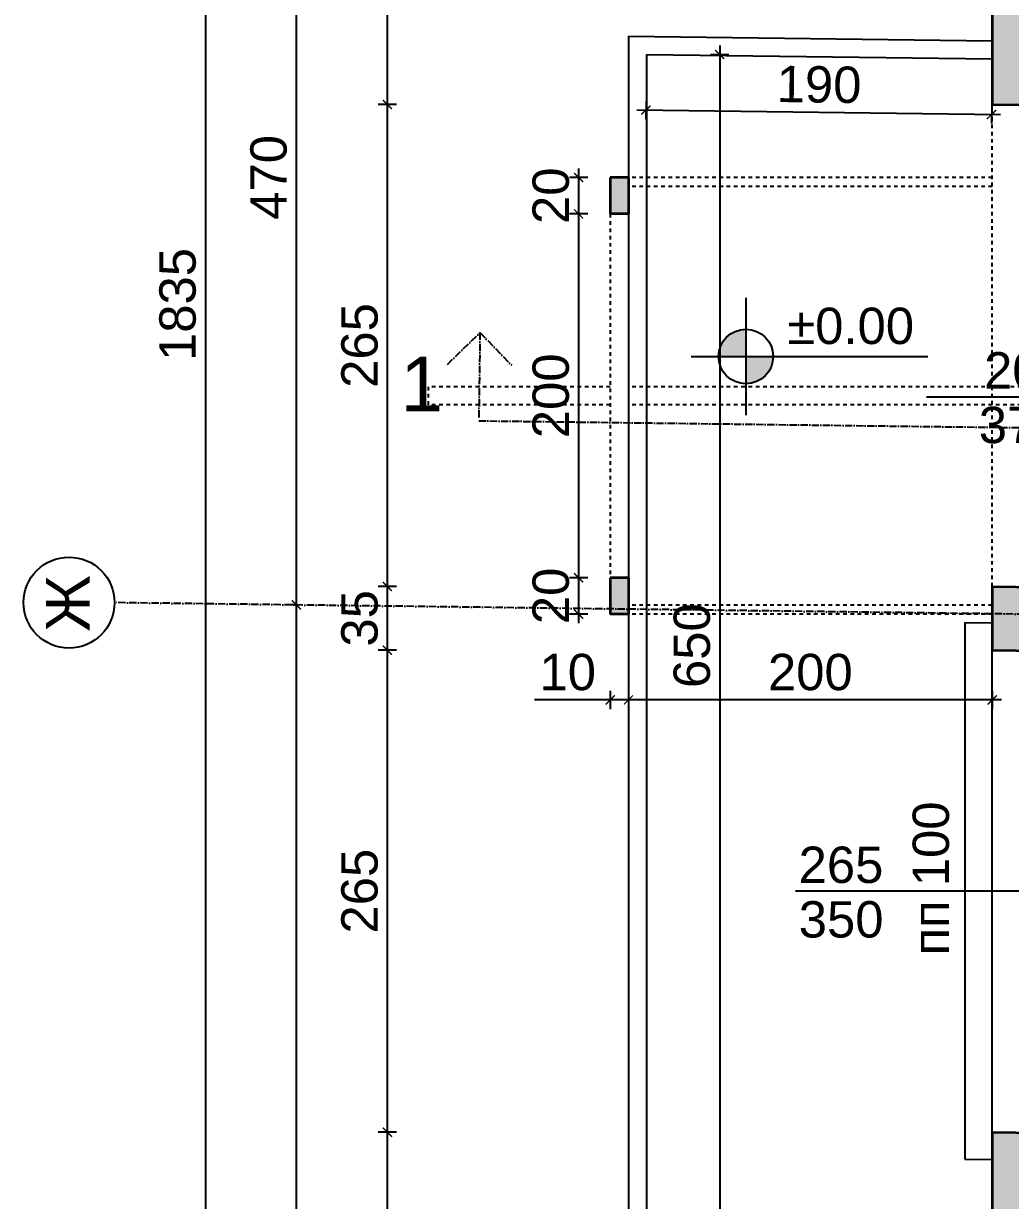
# Model space of a CAD drawing. Header units: inches. Extents: x -72385 to 39588, y -6525 to 66685.
# Drawn here: x -52850 to -52307, y 22717 to 23364 of the extents above; entities that cross this region are included whole.
import ezdxf

# ---------------------------------------------------------------- set-up
doc = ezdxf.new("R2010")
doc.units = ezdxf.units.IN
doc.header["$MEASUREMENT"] = 0
doc.linetypes.add('DashDot', pattern=[0.6, 0.4, -0.1, 0, -0.1])
doc.linetypes.add('Hidden', pattern=[0.4, 0.2, -0.2])
for name, color, linetype, lineweight in [('Изгледни линии', 253, 'Continuous', 25), ('Линия на разрез', 252, 'DashDot', 25), ('Надписи врати', 252, 'Continuous', 25), ('Надписи коти външни', 252, 'Continuous', 25), ('Надписи коти вътрешни', 252, 'Continuous', 25), ('Надписи нива', 252, 'Continuous', 25), ('Надписи Оси', 252, 'Continuous', 25), ('Надписи прозорци', 252, 'Continuous', 25), ('Оси', 252, 'DashDot', 25), ('Пунктир', 253, 'Hidden', 25), ('Разрезни линии', 7, 'Continuous', 35), ('Щрих стени', 254, 'Continuous', 25)]:
    doc.layers.add(name, color=color, linetype=linetype, lineweight=lineweight)
doc.styles.add('Arial Regular', font='arial.ttf')
doc.styles.get("Standard").update_dxf_attribs({"font": 'arial.ttf'})
doc.dimstyles.new('Annotative', dxfattribs={"dimscale": 0, "dimtxt": 20, "dimasz": 5, "dimexe": 5, "dimexo": 5, "dimgap": 5, "dimtad": 1, "dimdec": 0, "dimzin": 0, "dimdsep": 46, "dimtxsty": 'Standard', "dimblk": 'ARCHTICK', "dimcen": 5, "dimdle": 5, "dimadec": 0, "dimazin": 0, "dimtfac": 1, "dimtdec": 0, "dimtofl": 0, "dimtmove": 0, "dimatfit": 3, "dimldrblk": 'ARCHTICK', "dimfxl": 5, "dimfxlon": 1, "dimtolj": 1, "dimtzin": 0, "dimarcsym": 1})

# ---------------------------------------------------------------- blocks, each defined once
blk = doc.blocks.new('_ArchTick')
at = {"color": 0, "linetype": 'ByBlock', "const_width": 0.15}
blk.add_lwpolyline([(-0.5, -0.5), (0.5, 0.5)], dxfattribs=at)
blk = doc.blocks.new('*D2795')
at = {"layer": 'Defpoints', "color": 0, "ltscale": 50, "transparency": 16777216}
for p in [(-52507.34, 23347.34), (-52317.34, 23344.93), (-52317.73, 23314.37)]:
    blk.add_point(p, dxfattribs=at)
at = {"layer": 'Надписи коти вътрешни', "color": 0, "lineweight": -2, "ltscale": 50, "transparency": 16777216}
for p, q in [((-52507.66, 23321.79), (-52507.79, 23311.79)), ((-52317.66, 23319.37), (-52317.79, 23309.37)), ((-52512.73, 23316.85), (-52312.73, 23314.3))]:
    blk.add_line(p, q, dxfattribs=at)
at = {"layer": 'Надписи коти вътрешни', "color": 0, "lineweight": -2, "ltscale": 50, "transparency": 16777216, "xscale": 5, "yscale": 5, "zscale": 5}
for p, rotation in [((-52507.73, 23316.79), 179.2706286525451), ((-52317.73, 23314.37), 359.2706286525452)]:
    blk.add_blockref('_ArchTick', p, dxfattribs=dict(at, rotation=rotation))
at = {"layer": 'Надписи коти вътрешни', "color": 0, "ltscale": 50, "transparency": 16777216, "insert": (-52412.53, 23330.79), "char_height": 20, "attachment_point": 5, "rotation": 359.27063}
blk.add_mtext('\\A1;190', dxfattribs=at)
blk = doc.blocks.new('*D2796')
at = {"layer": 'Defpoints', "color": 0, "ltscale": 50, "transparency": 16777216}
for p in [(-52507.34, 23347.34), (-52507.34, 22697.42), (-52467.17, 22697.42)]:
    blk.add_point(p, dxfattribs=at)
at = {"layer": 'Надписи коти вътрешни', "color": 0, "lineweight": -2, "ltscale": 50, "transparency": 16777216}
for p, q in [((-52467.17, 23352.34), (-52467.17, 22692.42)), ((-52472.17, 23347.34), (-52462.17, 23347.34)), ((-52472.17, 22697.42), (-52462.17, 22697.42))]:
    blk.add_line(p, q, dxfattribs=at)
at = {"layer": 'Надписи коти вътрешни', "color": 0, "lineweight": -2, "ltscale": 50, "transparency": 16777216, "xscale": 5, "yscale": 5, "zscale": 5}
for p, rotation in [((-52467.17, 23347.34), 90), ((-52467.17, 22697.42), 270)]:
    blk.add_blockref('_ArchTick', p, dxfattribs=dict(at, rotation=rotation))
at = {"layer": 'Надписи коти вътрешни', "color": 0, "ltscale": 50, "transparency": 16777216, "insert": (-52482.38, 23022.38), "char_height": 20, "attachment_point": 5, "rotation": 90}
blk.add_mtext('\\A1;650', dxfattribs=at)
blk = doc.blocks.new('*D2798')
at = {"layer": 'Defpoints', "color": 0, "ltscale": 50, "transparency": 16777216}
for p in [(-52527.34, 23279.72), (-52544.72, 23259.72), (-52527.34, 23259.72)]:
    blk.add_point(p, dxfattribs=at)
at = {"layer": 'Надписи коти вътрешни', "color": 0, "lineweight": -2, "ltscale": 50, "transparency": 16777216}
for p, q in [((-52539.72, 23279.72), (-52549.72, 23279.72)), ((-52544.72, 23284.72), (-52544.72, 23254.72)), ((-52539.72, 23259.72), (-52549.72, 23259.72))]:
    blk.add_line(p, q, dxfattribs=at)
at = {"layer": 'Надписи коти вътрешни', "color": 0, "lineweight": -2, "ltscale": 50, "transparency": 16777216, "xscale": 5, "yscale": 5, "zscale": 5}
for p, rotation in [((-52544.72, 23279.72), 90), ((-52544.72, 23259.72), 270)]:
    blk.add_blockref('_ArchTick', p, dxfattribs=dict(at, rotation=rotation))
at = {"layer": 'Надписи коти вътрешни', "color": 0, "ltscale": 50, "transparency": 16777216, "insert": (-52559.93, 23269.72), "char_height": 20, "attachment_point": 5, "rotation": 90}
blk.add_mtext('\\A1;20', dxfattribs=at)
blk = doc.blocks.new('*D2799')
at = {"layer": 'Defpoints', "color": 0, "ltscale": 50, "transparency": 16777216}
for p in [(-52527.34, 23259.72), (-52544.72, 23059.72), (-52527.34, 23059.72)]:
    blk.add_point(p, dxfattribs=at)
at = {"layer": 'Надписи коти вътрешни', "color": 0, "lineweight": -2, "ltscale": 50, "transparency": 16777216}
for p, q in [((-52539.72, 23259.72), (-52549.72, 23259.72)), ((-52544.72, 23264.72), (-52544.72, 23054.72)), ((-52539.72, 23059.72), (-52549.72, 23059.72))]:
    blk.add_line(p, q, dxfattribs=at)
at = {"layer": 'Надписи коти вътрешни', "color": 0, "lineweight": -2, "ltscale": 50, "transparency": 16777216, "xscale": 5, "yscale": 5, "zscale": 5}
for p, rotation in [((-52544.72, 23259.72), 90), ((-52544.72, 23059.72), 270)]:
    blk.add_blockref('_ArchTick', p, dxfattribs=dict(at, rotation=rotation))
at = {"layer": 'Надписи коти вътрешни', "color": 0, "ltscale": 50, "transparency": 16777216, "insert": (-52559.93, 23159.72), "char_height": 20, "attachment_point": 5, "rotation": 90}
blk.add_mtext('\\A1;200', dxfattribs=at)
blk = doc.blocks.new('*D2800')
at = {"layer": 'Defpoints', "color": 0, "ltscale": 50, "transparency": 16777216}
for p in [(-52527.34, 23059.72), (-52544.72, 23039.72), (-52527.34, 23039.72)]:
    blk.add_point(p, dxfattribs=at)
at = {"layer": 'Надписи коти вътрешни', "color": 0, "lineweight": -2, "ltscale": 50, "transparency": 16777216}
for p, q in [((-52539.72, 23059.72), (-52549.72, 23059.72)), ((-52544.72, 23064.72), (-52544.72, 23034.72)), ((-52539.72, 23039.72), (-52549.72, 23039.72))]:
    blk.add_line(p, q, dxfattribs=at)
at = {"layer": 'Надписи коти вътрешни', "color": 0, "lineweight": -2, "ltscale": 50, "transparency": 16777216, "xscale": 5, "yscale": 5, "zscale": 5}
for p, rotation in [((-52544.72, 23059.72), 90), ((-52544.72, 23039.72), 270)]:
    blk.add_blockref('_ArchTick', p, dxfattribs=dict(at, rotation=rotation))
at = {"layer": 'Надписи коти вътрешни', "color": 0, "ltscale": 50, "transparency": 16777216, "insert": (-52559.93, 23049.72), "char_height": 20, "attachment_point": 5, "rotation": 90}
blk.add_mtext('\\A1;20', dxfattribs=at)
blk = doc.blocks.new('*D2801')
at = {"layer": 'Defpoints', "color": 0, "ltscale": 50, "transparency": 16777216}
for p in [(-52527.34, 23039.72), (-52517.34, 23039.72), (-52527.34, 22992.53)]:
    blk.add_point(p, dxfattribs=at)
at = {"layer": 'Надписи коти вътрешни', "color": 0, "lineweight": -2, "ltscale": 50, "transparency": 16777216}
for p, q in [((-52527.34, 22997.53), (-52527.34, 22987.53)), ((-52517.34, 22997.53), (-52517.34, 22987.53)), ((-52527.34, 22992.53), (-52569.04, 22992.53)), ((-52512.34, 22992.53), (-52527.34, 22992.53))]:
    blk.add_line(p, q, dxfattribs=at)
at = {"layer": 'Надписи коти вътрешни', "color": 0, "lineweight": -2, "ltscale": 50, "transparency": 16777216, "xscale": 5, "yscale": 5, "zscale": 5, "rotation": 180}
blk.add_blockref('_ArchTick', (-52527.34, 22992.53), dxfattribs=at)
at = {"layer": 'Надписи коти вътрешни', "color": 0, "lineweight": -2, "ltscale": 50, "transparency": 16777216, "xscale": 5, "yscale": 5, "zscale": 5}
blk.add_blockref('_ArchTick', (-52517.34, 22992.53), dxfattribs=at)
at = {"layer": 'Надписи коти вътрешни', "color": 0, "ltscale": 50, "transparency": 16777216, "insert": (-52550.69, 23007.74), "char_height": 20, "attachment_point": 5}
blk.add_mtext('\\A1;10', dxfattribs=at)
blk = doc.blocks.new('*D2802')
at = {"layer": 'Defpoints', "color": 0, "ltscale": 50, "transparency": 16777216}
for p in [(-52517.34, 23039.72), (-52317.34, 23039.72), (-52517.34, 22992.53)]:
    blk.add_point(p, dxfattribs=at)
at = {"layer": 'Надписи коти вътрешни', "color": 0, "lineweight": -2, "ltscale": 50, "transparency": 16777216}
for p, q in [((-52517.34, 22997.53), (-52517.34, 22987.53)), ((-52317.34, 22997.53), (-52317.34, 22987.53)), ((-52312.34, 22992.53), (-52522.34, 22992.53))]:
    blk.add_line(p, q, dxfattribs=at)
at = {"layer": 'Надписи коти вътрешни', "color": 0, "lineweight": -2, "ltscale": 50, "transparency": 16777216, "xscale": 5, "yscale": 5, "zscale": 5, "rotation": 180}
blk.add_blockref('_ArchTick', (-52517.34, 22992.53), dxfattribs=at)
at = {"layer": 'Надписи коти вътрешни', "color": 0, "lineweight": -2, "ltscale": 50, "transparency": 16777216, "xscale": 5, "yscale": 5, "zscale": 5}
blk.add_blockref('_ArchTick', (-52317.34, 22992.53), dxfattribs=at)
at = {"layer": 'Надписи коти вътрешни', "color": 0, "ltscale": 50, "transparency": 16777216, "insert": (-52417.34, 23007.74), "char_height": 20, "attachment_point": 5}
blk.add_mtext('\\A1;200', dxfattribs=at)
blk = doc.blocks.new('*D5751')
at = {"layer": 'Defpoints', "color": 0, "ltscale": 50, "transparency": 16777216}
for p in [(-52649.84, 22754.9), (-52317.34, 22754.9), (-52317.34, 22292.34)]:
    blk.add_point(p, dxfattribs=at)
at = {"layer": 'Надписи коти външни', "color": 0, "lineweight": -2, "ltscale": 50, "transparency": 16777216}
for p, q in [((-52649.84, 22287.34), (-52649.84, 22759.9)), ((-52644.84, 22754.9), (-52654.84, 22754.9)), ((-52644.84, 22292.34), (-52654.84, 22292.34))]:
    blk.add_line(p, q, dxfattribs=at)
at = {"layer": 'Надписи коти външни', "color": 0, "lineweight": -2, "ltscale": 50, "transparency": 16777216, "xscale": 5, "yscale": 5, "zscale": 5}
for p, rotation in [((-52649.84, 22754.9), 90), ((-52649.84, 22292.34), 270)]:
    blk.add_blockref('_ArchTick', p, dxfattribs=dict(at, rotation=rotation))
at = {"layer": 'Надписи коти външни', "color": 0, "ltscale": 50, "transparency": 16777216, "insert": (-52665.06, 22523.62), "char_height": 20, "attachment_point": 5, "rotation": 90}
blk.add_mtext('\\A1;463', dxfattribs=at)
blk = doc.blocks.new('*D5752')
at = {"layer": 'Defpoints', "color": 0, "ltscale": 50, "transparency": 16777216}
for p in [(-52649.84, 23019.9), (-52317.34, 23019.9), (-52317.34, 22754.9)]:
    blk.add_point(p, dxfattribs=at)
at = {"layer": 'Надписи коти външни', "color": 0, "lineweight": -2, "ltscale": 50, "transparency": 16777216}
for p, q in [((-52649.84, 22749.9), (-52649.84, 23024.9)), ((-52644.84, 23019.9), (-52654.84, 23019.9)), ((-52644.84, 22754.9), (-52654.84, 22754.9))]:
    blk.add_line(p, q, dxfattribs=at)
at = {"layer": 'Надписи коти външни', "color": 0, "lineweight": -2, "ltscale": 50, "transparency": 16777216, "xscale": 5, "yscale": 5, "zscale": 5}
for p, rotation in [((-52649.84, 23019.9), 90), ((-52649.84, 22754.9), 270)]:
    blk.add_blockref('_ArchTick', p, dxfattribs=dict(at, rotation=rotation))
at = {"layer": 'Надписи коти външни', "color": 0, "ltscale": 50, "transparency": 16777216, "insert": (-52665.05, 22887.4), "char_height": 20, "attachment_point": 5, "rotation": 90}
blk.add_mtext('\\A1;265', dxfattribs=at)
blk = doc.blocks.new('*D5753')
at = {"layer": 'Defpoints', "color": 0, "ltscale": 50, "transparency": 16777216}
for p in [(-52649.84, 23054.9), (-52317.34, 23054.9), (-52317.34, 23019.9)]:
    blk.add_point(p, dxfattribs=at)
at = {"layer": 'Надписи коти външни', "color": 0, "lineweight": -2, "ltscale": 50, "transparency": 16777216}
for p, q in [((-52649.84, 23014.9), (-52649.84, 23059.9)), ((-52644.84, 23054.9), (-52654.84, 23054.9)), ((-52644.84, 23019.9), (-52654.84, 23019.9))]:
    blk.add_line(p, q, dxfattribs=at)
at = {"layer": 'Надписи коти външни', "color": 0, "lineweight": -2, "ltscale": 50, "transparency": 16777216, "xscale": 5, "yscale": 5, "zscale": 5}
for p, rotation in [((-52649.84, 23054.9), 90), ((-52649.84, 23019.9), 270)]:
    blk.add_blockref('_ArchTick', p, dxfattribs=dict(at, rotation=rotation))
at = {"layer": 'Надписи коти външни', "color": 0, "ltscale": 50, "transparency": 16777216, "insert": (-52665.06, 23037.4), "char_height": 20, "attachment_point": 5, "rotation": 90}
blk.add_mtext('\\A1;35', dxfattribs=at)
blk = doc.blocks.new('*D5754')
at = {"layer": 'Defpoints', "color": 0, "ltscale": 50, "transparency": 16777216}
for p in [(-52649.84, 23319.9), (-52317.34, 23319.9), (-52317.34, 23054.9)]:
    blk.add_point(p, dxfattribs=at)
at = {"layer": 'Надписи коти външни', "color": 0, "lineweight": -2, "ltscale": 50, "transparency": 16777216}
for p, q in [((-52649.84, 23049.9), (-52649.84, 23324.9)), ((-52644.84, 23319.9), (-52654.84, 23319.9)), ((-52644.84, 23054.9), (-52654.84, 23054.9))]:
    blk.add_line(p, q, dxfattribs=at)
at = {"layer": 'Надписи коти външни', "color": 0, "lineweight": -2, "ltscale": 50, "transparency": 16777216, "xscale": 5, "yscale": 5, "zscale": 5}
for p, rotation in [((-52649.84, 23319.9), 90), ((-52649.84, 23054.9), 270)]:
    blk.add_blockref('_ArchTick', p, dxfattribs=dict(at, rotation=rotation))
at = {"layer": 'Надписи коти външни', "color": 0, "ltscale": 50, "transparency": 16777216, "insert": (-52665.05, 23187.4), "char_height": 20, "attachment_point": 5, "rotation": 90}
blk.add_mtext('\\A1;265', dxfattribs=at)
blk = doc.blocks.new('*D5755')
at = {"layer": 'Defpoints', "color": 0, "ltscale": 50, "transparency": 16777216}
for p in [(-52649.84, 24017.48), (-52317.34, 24017.48), (-52317.34, 23319.9)]:
    blk.add_point(p, dxfattribs=at)
at = {"layer": 'Надписи коти външни', "color": 0, "lineweight": -2, "ltscale": 50, "transparency": 16777216}
for p, q in [((-52644.84, 24017.48), (-52654.84, 24017.48)), ((-52649.84, 23314.9), (-52649.84, 24022.48)), ((-52644.84, 23319.9), (-52654.84, 23319.9))]:
    blk.add_line(p, q, dxfattribs=at)
at = {"layer": 'Надписи коти външни', "color": 0, "lineweight": -2, "ltscale": 50, "transparency": 16777216, "xscale": 5, "yscale": 5, "zscale": 5}
for p, rotation in [((-52649.84, 24017.48), 90), ((-52649.84, 23319.9), 270)]:
    blk.add_blockref('_ArchTick', p, dxfattribs=dict(at, rotation=rotation))
at = {"layer": 'Надписи коти външни', "color": 0, "ltscale": 50, "transparency": 16777216, "insert": (-52665.05, 23668.69), "char_height": 20, "attachment_point": 5, "rotation": 90}
blk.add_mtext('\\A1;697', dxfattribs=at)
blk = doc.blocks.new('*D5761')
at = {"layer": 'Defpoints', "color": 0, "ltscale": 50, "transparency": 16777216}
for p in [(-52317.34, 24127.49), (-52749.84, 22292.34), (-52317.34, 22292.34)]:
    blk.add_point(p, dxfattribs=at)
at = {"layer": 'Надписи коти външни', "color": 0, "lineweight": -2, "ltscale": 50, "transparency": 16777216}
for p, q in [((-52744.84, 24127.49), (-52754.84, 24127.49)), ((-52749.84, 24132.49), (-52749.84, 22287.34)), ((-52744.84, 22292.34), (-52754.84, 22292.34))]:
    blk.add_line(p, q, dxfattribs=at)
at = {"layer": 'Надписи коти външни', "color": 0, "lineweight": -2, "ltscale": 50, "transparency": 16777216, "xscale": 5, "yscale": 5, "zscale": 5}
for p, rotation in [((-52749.84, 24127.49), 90), ((-52749.84, 22292.34), 270)]:
    blk.add_blockref('_ArchTick', p, dxfattribs=dict(at, rotation=rotation))
at = {"layer": 'Надписи коти външни', "color": 0, "ltscale": 50, "transparency": 16777216, "insert": (-52765.06, 23209.92), "char_height": 20, "attachment_point": 5, "rotation": 90}
blk.add_mtext('\\A1;1835', dxfattribs=at)
blk = doc.blocks.new('*D5762')
at = {"layer": 'Defpoints', "color": 0, "ltscale": 50, "transparency": 16777216}
for p in [(-52699.84, 23044.77), (-52699.84, 23044.77), (-52699.84, 22314.71)]:
    blk.add_point(p, dxfattribs=at)
at = {"layer": 'Надписи коти външни', "color": 0, "lineweight": -2, "ltscale": 50, "transparency": 16777216}
for p, q in [((-52699.84, 22309.71), (-52699.84, 23049.77)), ((-52699.84, 23044.77), (-52704.84, 23044.77)), ((-52699.84, 22314.71), (-52704.84, 22314.71))]:
    blk.add_line(p, q, dxfattribs=at)
at = {"layer": 'Надписи коти външни', "color": 0, "lineweight": -2, "ltscale": 50, "transparency": 16777216, "xscale": 5, "yscale": 5, "zscale": 5}
for p, rotation in [((-52699.84, 23044.77), 90), ((-52699.84, 22314.71), 270)]:
    blk.add_blockref('_ArchTick', p, dxfattribs=dict(at, rotation=rotation))
at = {"layer": 'Надписи коти външни', "color": 0, "ltscale": 50, "transparency": 16777216, "insert": (-52715.06, 22679.74), "char_height": 20, "attachment_point": 5, "rotation": 90}
blk.add_mtext('\\A1;730', dxfattribs=at)
blk = doc.blocks.new('*D5822')
at = {"layer": 'Defpoints', "color": 0, "ltscale": 10, "transparency": 16777216}
for p in [(-52699.84, 23514.81), (-52699.84, 23514.81), (-52699.84, 23044.77)]:
    blk.add_point(p, dxfattribs=at)
at = {"layer": 'Надписи коти външни', "color": 0, "lineweight": -2, "ltscale": 10, "transparency": 16777216}
for p, q in [((-52699.84, 23039.77), (-52699.84, 23519.81)), ((-52699.84, 23514.81), (-52704.84, 23514.81)), ((-52699.84, 23044.77), (-52704.84, 23044.77))]:
    blk.add_line(p, q, dxfattribs=at)
at = {"layer": 'Надписи коти външни', "color": 0, "lineweight": -2, "ltscale": 10, "transparency": 16777216, "xscale": 5, "yscale": 5, "zscale": 5}
for p, rotation in [((-52699.84, 23514.81), 90), ((-52699.84, 23044.77), 270)]:
    blk.add_blockref('_ArchTick', p, dxfattribs=dict(at, rotation=rotation))
at = {"layer": 'Надписи коти външни', "color": 0, "ltscale": 10, "transparency": 16777216, "insert": (-52715.05, 23279.79), "char_height": 20, "attachment_point": 5, "rotation": 90}
blk.add_mtext('\\A1;470', dxfattribs=at)

msp = doc.modelspace()

# ---------------------------------------------------------------- hatches: boundary and pattern name
at = {"layer": 'Надписи нива', "ltscale": 50}
h = msp.add_hatch(color=256, dxfattribs=at)
h.dxf.hatch_style = 1
h.paths.add_polyline_path([(-52452.78, 23166.34, 0.414214), (-52437.78, 23181.34), (-52452.78, 23181.34)])
h.paths.add_polyline_path([(-52452.78, 23181.34), (-52452.78, 23196.34, 0.414214), (-52467.78, 23181.34)])
at = {"layer": 'Щрих стени', "ltscale": 10}
h = msp.add_hatch(color=256, dxfattribs=at)
h.dxf.hatch_style = 1
h.paths.add_polyline_path([(-51702.34, 24104.66), (-51802.34, 24105.93), (-51802.34, 24120.93), (-52317.34, 24127.49), (-52317.34, 24077.49), (-52272.34, 24076.91), (-52272.34, 24091.91), (-51702.34, 24084.66)])
h.paths.add_polyline_path([(-52257.34, 23904.21), (-52272.34, 23904.4), (-52272.34, 24016.91), (-52317.34, 24017.48), (-52317.34, 23319.92), (-52282.34, 23319.48), (-52282.34, 23494.49), (-52262.34, 23494.24), (-52262.34, 23544.24), (-52272.34, 23544.37), (-52272.34, 23874.4), (-52257.34, 23874.21)])
h.paths.add_polyline_path([(-51677.34, 23756.81), (-52152.34, 23762.86), (-52152.34, 23492.84), (-52057.33, 23491.63), (-52056.95, 23521.63), (-52122.34, 23522.46), (-52122.34, 23732.48), (-51887.34, 23729.48), (-51887.34, 23519.47), (-51956.95, 23520.35), (-51957.33, 23490.35), (-51847.34, 23488.95), (-51846.96, 23518.95), (-51857.34, 23519.08), (-51857.34, 23729.1), (-51707.34, 23727.19), (-51707.34, 23517.17), (-51716.96, 23517.3), (-51717.34, 23487.3), (-51409.84, 23483.39), (-51409.84, 23453.33), (-51397.34, 23453.17), (-51397.34, 23428.17), (-51367.34, 23427.79), (-51367.34, 23452.79), (-51359.84, 23452.7), (-51359.84, 23482.75), (-51169.84, 23480.33), (-51169.84, 23510.33), (-51329.81, 23512.37), (-51329.81, 23542.32), (-51409.84, 23543.34), (-51409.84, 23513.39), (-51537.34, 23515.01), (-51537.34, 24082.56), (-51402.34, 24080.84), (-51402.34, 24035.83), (-51367.34, 24035.39), (-51367.34, 24115.4), (-51612.34, 24118.51), (-51612.34, 24083.51), (-51567.34, 24082.94), (-51567.34, 23895.42), (-52157.34, 23902.93), (-52157.34, 23872.93), (-51567.34, 23865.42), (-51567.34, 23515.39), (-51677.34, 23516.79)])
h.paths.add_polyline_path([(-51067.34, 24111.58), (-51102.34, 24112.02), (-51102.34, 24077.02), (-51067.34, 24076.57)])
h.paths.add_polyline_path([(-50767.34, 24107.76), (-50802.34, 24108.2), (-50802.34, 24028.2), (-50799.84, 24028.16), (-50799.84, 23928.16), (-50769.84, 23927.77), (-50769.84, 24027.78), (-50767.34, 24027.75)])
h.paths.add_polyline_path([(-49559.84, 23489.84), (-49559.84, 23519.79), (-49609.84, 23520.43), (-49609.84, 23490.47), (-50159.84, 23497.47), (-50159.84, 23527.43), (-50209.84, 23528.06), (-50209.84, 23498.11), (-50759.84, 23505.11), (-50759.84, 23535.07), (-50769.84, 23535.19), (-50769.84, 23837.77), (-50799.84, 23838.15), (-50799.84, 23535.58), (-50809.84, 23535.7), (-50809.84, 23505.75), (-51009.84, 23508.3), (-51009.84, 23478.29), (-50809.84, 23475.75), (-50809.84, 23445.7), (-50759.84, 23445.06), (-50759.84, 23475.11), (-50209.84, 23468.11), (-50209.84, 23438.06), (-50159.84, 23437.42), (-50159.84, 23467.47), (-49634.84, 23460.79), (-49634.84, 23430.74), (-49609.84, 23430.42), (-49559.84, 23429.78), (-49559.84, 23459.83), (-49009.84, 23452.83), (-49009.84, 23422.78), (-48999.84, 23422.65), (-48999.84, 23397.65), (-48969.84, 23397.27), (-48969.84, 23422.27), (-48959.84, 23422.14), (-48959.84, 23452.2), (-48409.84, 23445.19), (-48409.84, 23415.14), (-48359.84, 23414.51), (-48359.84, 23444.56), (-48134.84, 23441.69), (-48134.84, 23471.69), (-48359.84, 23474.56), (-48359.84, 23504.51), (-48409.84, 23505.15), (-48409.84, 23475.2), (-48959.84, 23482.2), (-48959.84, 23512.15), (-49009.84, 23512.79), (-49009.84, 23482.83)])
h.paths.add_polyline_path([(-52517.34, 23279.72), (-52527.34, 23279.72), (-52527.34, 23259.72), (-52517.34, 23259.72)])
h.paths.add_polyline_path([(-52517.34, 23059.72), (-52527.34, 23059.72), (-52527.34, 23039.72), (-52517.34, 23039.72)])
h.paths.add_polyline_path([(-52267.34, 23054.27), (-52317.34, 23054.9), (-52317.34, 23019.9), (-52282.34, 23019.45), (-52282.34, 23024.45), (-52267.34, 23024.26)])
h.paths.add_polyline_path([(-51517.34, 23044.72), (-52167.34, 23052.99), (-52167.34, 23022.99), (-52007.34, 23020.95), (-52007.34, 22323.4), (-52152.34, 22325.24), (-52152.34, 22290.24), (-51967.34, 22287.88), (-51967.34, 22322.89), (-51977.34, 22323.02), (-51977.34, 22670.54), (-51699.84, 22667.01), (-51699.84, 22319.48), (-51702.34, 22284.51), (-51667.34, 22284.07), (-51667.34, 22319.07), (-51669.84, 22319.1), (-51669.84, 22696.63), (-51977.34, 22700.55), (-51977.34, 23020.57), (-51517.34, 23014.72)])
h.paths.add_polyline_path([(-52282.34, 22754.45), (-52317.34, 22754.9), (-52317.34, 22292.34), (-52252.34, 22291.51), (-52252.34, 22326.52), (-52282.34, 22326.9)])
h.paths.add_polyline_path([(-51367.34, 22852.79), (-51347.34, 22852.54), (-51347.34, 22892.54), (-51367.34, 22892.8), (-51367.34, 23182.82), (-51162.34, 23180.21), (-51162.34, 23210.21), (-51367.34, 23212.82), (-51367.34, 23277.78), (-51397.34, 23278.16), (-51397.34, 23043.19), (-51417.34, 23043.44), (-51417.34, 23013.44), (-51397.34, 23013.19), (-51397.34, 22943.18), (-51409.84, 22943.34), (-51409.84, 22853.33), (-51397.34, 22853.17), (-51397.34, 22360.63), (-51402.34, 22360.7), (-51402.34, 22280.69), (-51367.34, 22280.25)])

# ---------------------------------------------------------------- linework, layer by layer
at = {"layer": 'Изгледни линии', "ltscale": 50}
for p, q in [((-52517.34, 23357.47), (-52517.34, 23279.72)), ((-52517.34, 23357.47), (-52317.34, 23354.93)), ((-52507.34, 23347.34), (-52317.34, 23344.93)), ((-52507.34, 23347.34), (-52507.34, 22697.42)), ((-52517.34, 23259.72), (-52517.34, 23059.72)), ((-52517.34, 23039.72), (-52517.34, 22697.42)), ((-52332.34, 23035.09), (-52332.34, 22740.09)), ((-52332.34, 23035.09), (-52317.34, 23034.9)), ((-52317.34, 22754.9), (-52317.34, 23019.9)), ((-52332.34, 22740.09), (-52317.34, 22739.9))]:
    msp.add_line(p, q, dxfattribs=at)
at = {"layer": 'Линия на разрез', "ltscale": 10}
for p, q in [((-52616.85, 23176.99), (-52598.95, 23194.44)), ((-52598.95, 23194.44), (-52581.5, 23176.54))]:
    msp.add_line(p, q, dxfattribs=at)
msp.add_lwpolyline([(-52598.95, 23194.44), (-52599.57, 23146), (-41314.83, 23002.34), (-41314.83, 22502.3), (-40059.7, 22486.32), (-40059.06, 22536.61)], dxfattribs=at)
at = {"layer": 'Надписи врати', "ltscale": 50}
msp.add_line((-52353.43, 23159.2), (-52253.43, 23159.2), dxfattribs=at)
at = {"layer": 'Надписи нива', "ltscale": 50}
for p, q in [((-52452.78, 23213.66), (-52452.78, 23149.15)), ((-52482.78, 23181.34), (-52352.78, 23181.34))]:
    msp.add_line(p, q, dxfattribs=at)
msp.add_circle((-52452.78, 23181.34), 15, dxfattribs=at)
at = {"layer": 'Надписи Оси', "ltscale": 50}
msp.add_circle((-52824.84, 23046.04), 25, dxfattribs=at)
at = {"layer": 'Надписи прозорци', "ltscale": 50}
msp.add_line((-52282.33, 22887.4), (-52425.48, 22887.4), dxfattribs=at)
at = {"layer": 'Оси', "ltscale": 10}
msp.add_lwpolyline([(-39839.84, 22751.04), (-51384.84, 22898.02), (-51384.84, 23028.03), (-52799.84, 23046.04)], dxfattribs=at)
at = {"layer": 'Пунктир', "ltscale": 10}
for p, q in [((-52317.34, 23054.9), (-52317.34, 23319.9)), ((-52317.34, 23279.72), (-52517.34, 23279.72)), ((-52317.34, 23274.72), (-52517.34, 23274.72)), ((-52527.34, 23259.72), (-52527.34, 23059.72)), ((-52627.34, 23164.72), (-52627.34, 23154.72)), ((-52527.34, 23164.72), (-52627.34, 23164.72)), ((-51397.34, 23164.72), (-52517.34, 23164.72)), ((-52527.34, 23154.72), (-52627.34, 23154.72)), ((-51397.34, 23154.72), (-52517.34, 23154.72)), ((-52317.34, 23044.72), (-52517.34, 23044.72)), ((-52317.34, 23039.72), (-52517.34, 23039.72))]:
    msp.add_line(p, q, dxfattribs=at)
at = {"layer": 'Разрезни линии', "ltscale": 50}
for p, q in [((-52317.34, 24017.48), (-52317.34, 23319.92)), ((-52317.34, 23319.92), (-52282.34, 23319.48)), ((-52527.34, 23279.72), (-52527.34, 23259.72)), ((-52517.34, 23279.72), (-52527.34, 23279.72)), ((-52517.34, 23279.72), (-52517.34, 23259.72)), ((-52517.34, 23259.72), (-52527.34, 23259.72)), ((-52517.34, 23059.72), (-52527.34, 23059.72)), ((-52527.34, 23059.72), (-52527.34, 23039.72)), ((-52517.34, 23059.72), (-52517.34, 23039.72)), ((-52317.34, 23054.9), (-52267.34, 23054.27)), ((-52317.34, 23054.9), (-52317.34, 23019.9)), ((-52517.34, 23039.72), (-52527.34, 23039.72)), ((-52317.34, 23019.9), (-52282.34, 23019.45)), ((-52317.34, 22754.9), (-52317.34, 22292.34)), ((-52317.34, 22754.9), (-52282.34, 22754.45))]:
    msp.add_line(p, q, dxfattribs=at)

# ---------------------------------------------------------------- texts
at = {"layer": 'Линия на разрез', "ltscale": 10, "insert": (-52642.63, 23181.21), "char_height": 30, "width": 270.7337, "attachment_point": 1, "style": 'Arial Regular'}
msp.add_mtext('1', dxfattribs=at)
at = {"layer": 'Надписи врати', "ltscale": 100, "char_height": 20, "width": 180.4891, "attachment_point": 1, "style": 'Arial Regular'}
for s, insert in [('200', (-52321.85, 23183.71)), ('370', (-52324.76, 23153.71))]:
    msp.add_mtext(s, dxfattribs=dict(at, insert=insert))
at = {"layer": 'Надписи нива', "ltscale": 100, "insert": (-52430.02, 23208.18), "char_height": 20, "width": 180.4891, "attachment_point": 1, "style": 'Arial Regular'}
msp.add_mtext('±0.00', dxfattribs=at)
at = {"layer": 'Надписи Оси', "ltscale": 100, "insert": (-52837.56, 23032.02), "char_height": 24, "width": 27.2128, "attachment_point": 1, "rotation": 90, "style": 'Arial Regular'}
msp.add_mtext('\\pxqc;Ж', dxfattribs=at)
at = {"layer": 'Надписи прозорци', "ltscale": 100, "insert": (-52361.12, 22852.09), "char_height": 20, "width": 180.4891, "attachment_point": 1, "rotation": 90, "style": 'Arial Regular'}
msp.add_mtext('пп 100', dxfattribs=at)
at = {"layer": 'Надписи прозорци', "ltscale": 100, "char_height": 20, "width": 180.4891, "attachment_point": 3, "style": 'Arial Regular'}
for s, insert in [('265', (-52377.19, 22911.91)), ('350', (-52377.11, 22881.91))]:
    msp.add_mtext(s, dxfattribs=dict(at, insert=insert))

# ---------------------------------------------------------------- dimensions: what is measured, and where the dimension line sits
at = {"layer": 'Надписи коти външни', "ltscale": 50}
for p1, p2, distance, picture, middle in [((-52317.34, 24127.49), (-52317.34, 22292.34), -432.5, '*D5761', (-52765.06, 23209.92)), ((-52317.34, 23054.9), (-52317.34, 23319.9), 332.5, '*D5754', (-52665.05, 23187.4)), ((-52699.84, 22314.71), (-52699.84, 23044.77), 0, '*D5762', (-52715.06, 22679.74)), ((-52317.34, 22754.9), (-52317.34, 23019.9), 332.5, '*D5752', (-52665.05, 22887.4)), ((-52317.34, 22292.34), (-52317.34, 22754.9), 332.5, '*D5751', (-52665.06, 22523.62))]:
    dim = msp.add_aligned_dim(p1=p1, p2=p2, distance=distance, dimstyle='Annotative', override={"dimscale": 0, "dimtix": 0, "dimtofl": 0, "dimtmove": 0, "dimatfit": 3}, dxfattribs=at)
    dim.commit()
    dim.dimension.update_dxf_attribs({"geometry": picture, "text_midpoint": middle})
dim = msp.add_aligned_dim(p1=(-52317.34, 23319.9), p2=(-52317.34, 24017.48), distance=332.5, text='697', dimstyle='Annotative', override={"dimscale": 0, "dimtix": 0, "dimtofl": 0, "dimtmove": 0, "dimatfit": 3}, dxfattribs=at)
dim.commit()
dim.dimension.update_dxf_attribs({"geometry": '*D5755', "text_midpoint": (-52665.05, 23668.69)})
at = {"layer": 'Надписи коти външни', "ltscale": 10}
dim = msp.add_aligned_dim(p1=(-52699.84, 23044.77), p2=(-52699.84, 23514.81), distance=0, dimstyle='Annotative', override={"dimscale": 0, "dimtix": 0, "dimtofl": 0, "dimtmove": 0, "dimatfit": 3}, dxfattribs=at)
dim.commit()
dim.dimension.update_dxf_attribs({"geometry": '*D5822', "text_midpoint": (-52715.05, 23279.79)})
at = {"layer": 'Надписи коти външни', "ltscale": 50}
dim = msp.add_linear_dim(base=(-52649.84, 23054.9), p1=(-52317.34, 23019.9), p2=(-52317.34, 23054.9), angle=90, dimstyle='Annotative', override={"dimscale": 0, "dimtix": 0, "dimtofl": 0, "dimtmove": 0, "dimatfit": 3}, dxfattribs=at)
dim.commit()
dim.dimension.update_dxf_attribs({"geometry": '*D5753', "text_midpoint": (-52649.84, 23037.4), "dimtype": 129})
at = {"layer": 'Надписи коти вътрешни', "ltscale": 50}
for base, p1, p2, picture, middle in [((-52467.17, 22697.42), (-52507.34, 23347.34), (-52507.34, 22697.42), '*D2796', (-52482.38, 23022.38)), ((-52544.72, 23059.72), (-52527.34, 23259.72), (-52527.34, 23059.72), '*D2799', (-52559.93, 23159.72))]:
    dim = msp.add_linear_dim(base=base, p1=p1, p2=p2, angle=90, dimstyle='Annotative', override={"dimscale": 0, "dimtix": 0, "dimtofl": 0, "dimtmove": 0, "dimatfit": 3}, dxfattribs=at)
    dim.commit()
    dim.dimension.update_dxf_attribs({"geometry": picture, "text_midpoint": middle})
dim = msp.add_aligned_dim(p1=(-52507.34, 23347.34), p2=(-52317.34, 23344.93), distance=-30.56, dimstyle='Annotative', override={"dimscale": 0, "dimtix": 0, "dimtofl": 0, "dimtmove": 0, "dimatfit": 3}, dxfattribs=at)
dim.commit()
dim.dimension.update_dxf_attribs({"geometry": '*D2795', "text_midpoint": (-52412.53, 23330.79)})
for base, p1, p2, picture, middle in [((-52544.72, 23259.72), (-52527.34, 23279.72), (-52527.34, 23259.72), '*D2798', (-52544.72, 23269.72)), ((-52544.72, 23039.72), (-52527.34, 23059.72), (-52527.34, 23039.72), '*D2800', (-52544.72, 23049.72))]:
    dim = msp.add_linear_dim(base=base, p1=p1, p2=p2, angle=90, dimstyle='Annotative', override={"dimscale": 0, "dimtix": 0, "dimtofl": 0, "dimtmove": 0, "dimatfit": 3}, dxfattribs=at)
    dim.commit()
    dim.dimension.update_dxf_attribs({"geometry": picture, "text_midpoint": middle, "dimtype": 128})
for base, p1, p2, picture, middle in [((-52527.34, 22992.53), (-52517.34, 23039.72), (-52527.34, 23039.72), '*D2801', (-52550.69, 23007.74)), ((-52517.34, 22992.53), (-52317.34, 23039.72), (-52517.34, 23039.72), '*D2802', (-52417.34, 23007.74))]:
    dim = msp.add_linear_dim(base=base, p1=p1, p2=p2, dimstyle='Annotative', override={"dimscale": 0, "dimtix": 0, "dimtofl": 0, "dimtmove": 0, "dimatfit": 3}, dxfattribs=at)
    dim.commit()
    dim.dimension.update_dxf_attribs({"geometry": picture, "text_midpoint": middle})

doc.saveas('drawing.dxf')
